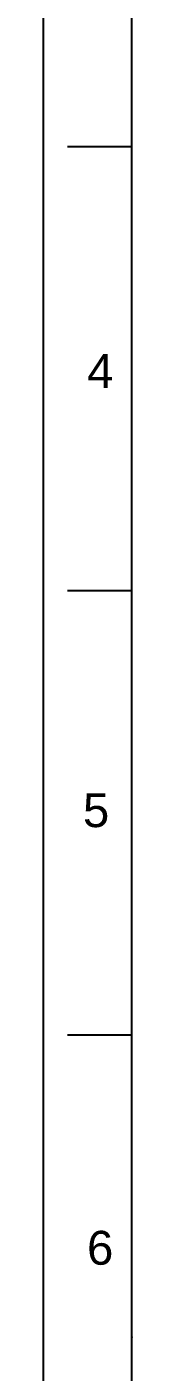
# Model space of a CAD drawing. Header units: millimetres. Extents: x 19741 to 22117, y -10160 to -6800.
# Drawn here: x 19741 to 19821, y -9183 to -7972 of the extents above; entities that cross this region are included whole.
import ezdxf

# ---------------------------------------------------------------- set-up
doc = ezdxf.new("R2010")
doc.units = ezdxf.units.MM
doc.layers.add('FORM', color=7, linetype='Continuous')
doc.styles.get("Standard").update_dxf_attribs({"font": 'arial.ttf'})

msp = doc.modelspace()

# ---------------------------------------------------------------- linework, layer by layer
at = {"layer": 'FORM', "color": 7, "linetype": 'Continuous'}
for p, q in [((19740.7, -6799.88), (19740.7, -10159.88)), ((19820.7, -8079.88), (19762.55, -8079.88)), ((19820.7, -8479.88), (19762.55, -8479.88)), ((19820.7, -8879.88), (19762.55, -8879.88))]:
    msp.add_line(p, q, dxfattribs=at)
at = {"layer": 'FORM', "linetype": 'Continuous'}
msp.add_line((19820.7, -10079.88), (19820.7, -6879.88), dxfattribs=at)
at = {"layer": 'FORM'}
msp.add_point((19820.7, -9151.95), dxfattribs=at)
msp.add_point((19820.7, -9151.95), dxfattribs=at)

# ---------------------------------------------------------------- texts
at = {"layer": 'FORM', "char_height": 30.5, "attachment_point": 5}
for s, insert in [('4', (19792.22, -8281.85)), ('5', (19788.42, -8677.56)), ('6', (19792.11, -9071.65))]:
    msp.add_mtext_dynamic_manual_height_columns(s, width=200, gutter_width=50, heights=[0], dxfattribs=dict(at, insert=insert))

doc.saveas('drawing.dxf')
